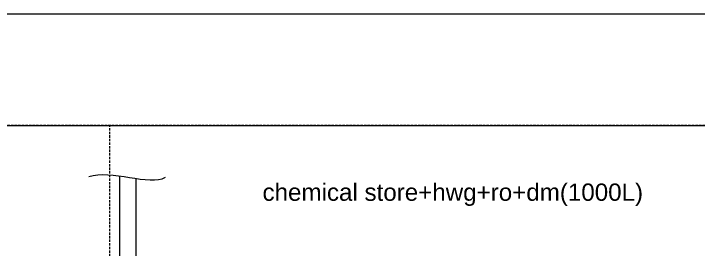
# Model space of a CAD drawing. Header units: inches. Extents: x 702888 to 852715, y 9845 to 271320.
# Drawn here: x 722633 to 744016, y 263280 to 270649 of the extents above; entities that cross this region are included whole.
import ezdxf

# ---------------------------------------------------------------- set-up
doc = ezdxf.new("R2010")
doc.units = ezdxf.units.IN
doc.header["$MEASUREMENT"] = 0
doc.header["$PDMODE"] = 34
doc.linetypes.add('DASHED2', pattern=[0.375, 0.25, -0.125])
doc.layers.get('0').update_dxf_attribs({"lineweight": 5})
doc.layers.get('Defpoints').update_dxf_attribs({"lineweight": 5})
doc.layers.add('AM_5', color=3, linetype='Continuous', lineweight=15)
doc.layers.add('chain', color=2, linetype='Continuous', lineweight=5)
doc.styles.add('LUCIDA CONSOLE', font='swissl.ttf')
doc.styles.add('s', font='simplex.shx', dxfattribs={"width": 0.8})
doc.dimstyles.new('mahesh$0', dxfattribs={"dimscale": 150, "dimtxt": 3, "dimasz": 2.5, "dimexe": 1, "dimexo": 1, "dimgap": 1, "dimtad": 1, "dimdec": 1, "dimzin": 12, "dimtxsty": 's', "dimcen": 2.5, "dimclrd": 1, "dimclre": 1, "dimclrt": 1, "dimadec": 0, "dimazin": 3, "dimtfac": 1, "dimtdec": 1, "dimtmove": 0, "dimatfit": 3, "dimfxl": 1, "dimlwd": 13, "dimlwe": 13, "dimarcsym": 0})

# ---------------------------------------------------------------- blocks, each defined once
blk = doc.blocks.new('*D423')
at = {"layer": 'AM_5', "color": 1, "lineweight": 13, "transparency": 16777216}
for p, q in [((956, 28356), (956, 35854)), ((101809, 28356), (101809, 35854)), ((1331, 35704), (101434, 35704))]:
    blk.add_line(p, q, dxfattribs=at)
at = {"layer": 'AM_5', "color": 1, "transparency": 16777216}
for points in [[(1331, 35767), (1331, 35642), (956, 35704)], [(101434, 35767), (101434, 35642), (101809, 35704)]]:
    blk.add_solid(points, dxfattribs=at)
at = {"layer": 'Defpoints', "color": 0, "transparency": 16777216}
for p in [(101809, 35704), (956, 28206), (101809, 28206)]:
    blk.add_point(p, dxfattribs=at)
at = {"layer": 'AM_5', "color": 1, "transparency": 16777216, "insert": (51382, 36079), "char_height": 450, "attachment_point": 5, "style": 's'}
blk.add_mtext('100853', dxfattribs=at)
blk = doc.blocks.new('A$C76b9bb42')
at = {"color": 6}
blk.add_line((955.5667, 32206.1859), (105808.5667, 32206.1859), dxfattribs=at)
at = {"linetype": 'DASHED2', "ltscale": 300}
for p, q in [((67587.5667, 32206.1859), (955.5667, 32206.1859)), ((14008.076, 27551.1859), (14008.076, 32206.1859))]:
    blk.add_line(p, q, dxfattribs=at)
for p, q in [((14328.5667, 13988.6232), (14328.5667, 30625.3526)), ((14828.5667, 13988.6232), (14828.5667, 30550.7172))]:
    blk.add_line(p, q)
at = {"layer": 'chain', "color": 7, "linetype": 'Continuous'}
blk.add_open_spline([(13358.9485, 30610.3202), (14032.306, 30842.2282), (15262.933, 30308.8382), (15750.5384, 30587.1289)], degree=3, dxfattribs=at)
at = {"style": 'LUCIDA CONSOLE'}
blk.add_text('chemical store+hwg+ro+dm(1000L)', height=540, dxfattribs=at).set_placement((18779.8242, 29851.7589))
at = {"layer": 'AM_5'}
dim = blk.add_linear_dim(base=(101808.5667, 35704.1543), p1=(955.5667, 28206.1859), p2=(101808.5667, 28206.1859), dimstyle='mahesh$0', override={"dimfxl": 0.35}, dxfattribs=at)
dim.commit()
dim.dimension.update_dxf_attribs({"geometry": '*D423', "text_midpoint": (51382.0667, 35704.1543), "dimtype": 128})

msp = doc.modelspace()

# ---------------------------------------------------------------- block references
at = {"layer": 'chain', "color": 1}
msp.add_blockref('A$C76b9bb42', (711625.145, 234945.321), dxfattribs=at)

doc.saveas('drawing.dxf')
